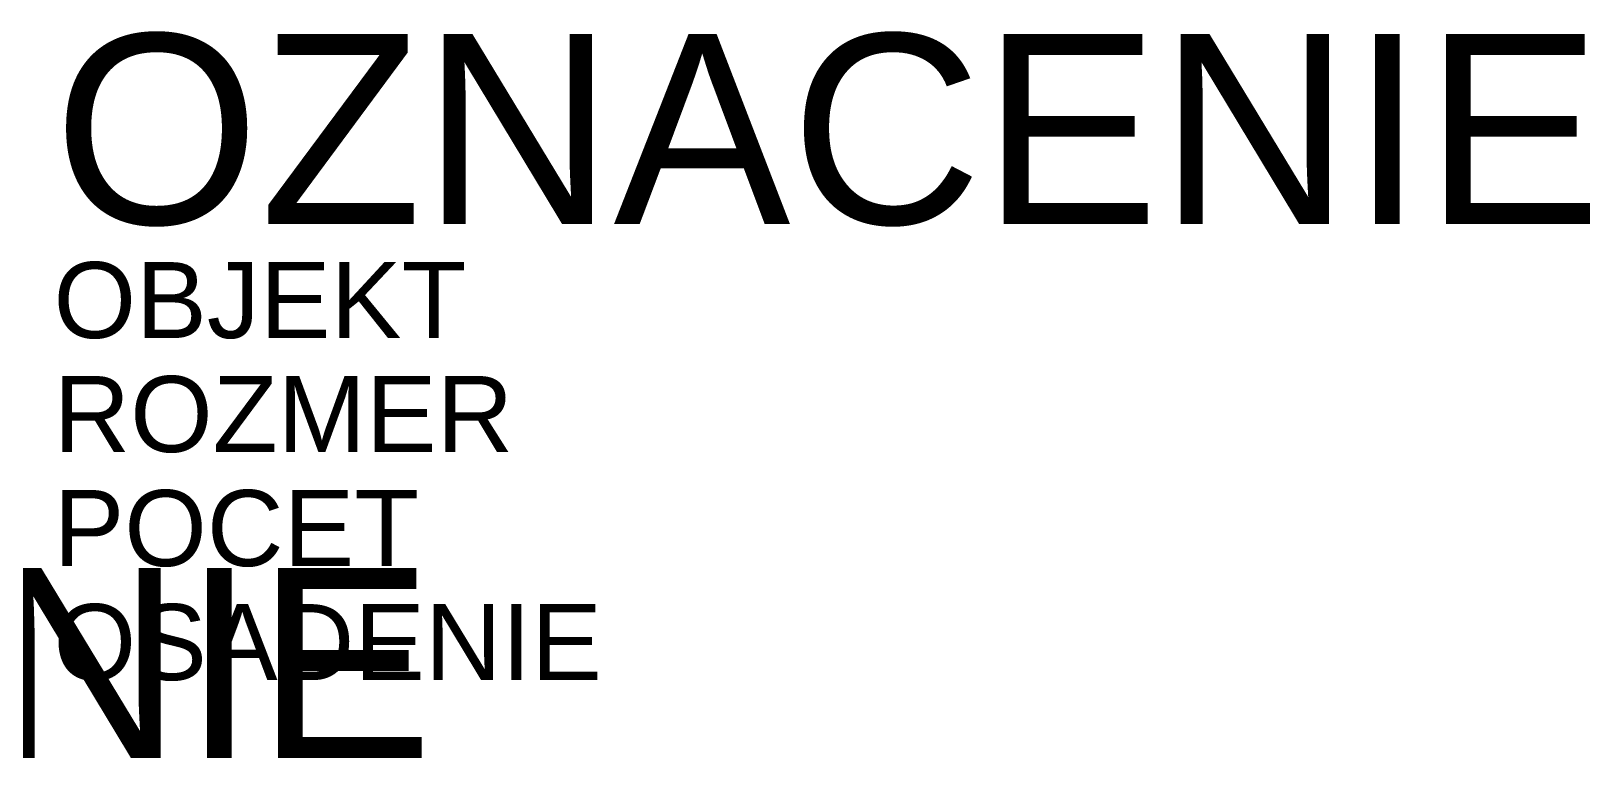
# Model space of a CAD drawing. Header units: metres. Extents: x -10.3 to 25.7, y -1.5 to 8.5.
# Drawn here: x 5.19 to 25.7, y -1.54 to 8.06 of the extents above; entities that cross this region are included whole.
import ezdxf
from ezdxf.enums import TextEntityAlignment as Align

# ---------------------------------------------------------------- set-up
doc = ezdxf.new("R2010")
doc.units = ezdxf.units.M
doc.layers.get('Defpoints').update_dxf_attribs({"color": 140, "lineweight": 5})
doc.styles.get("Standard").update_dxf_attribs({"font": 'arial.ttf'})

msp = doc.modelspace()

# ---------------------------------------------------------------- texts
msp.add_attdef('OZNACENIE', (5.482, 5.527), '506-LOOKVIDITELNOST', height=2.5)
msp.add_attdef('STANICENIE', text='', height=2.5).set_placement((0, 1), align=Align.TOP_CENTER)
at = {"layer": 'Defpoints'}
for tag, p, s in [('OBJEKT', (5.482, 4.027), 'Jestvujúci'), ('ROZMER', (5.482, 2.527), '231x420/330x600/412x750'), ('POCET', (5.482, 1.027), ''), ('OSADENIE', (5.482, -0.473), '')]:
    msp.add_attdef(tag, p, s, height=1, dxfattribs=at)

doc.saveas('drawing.dxf')
